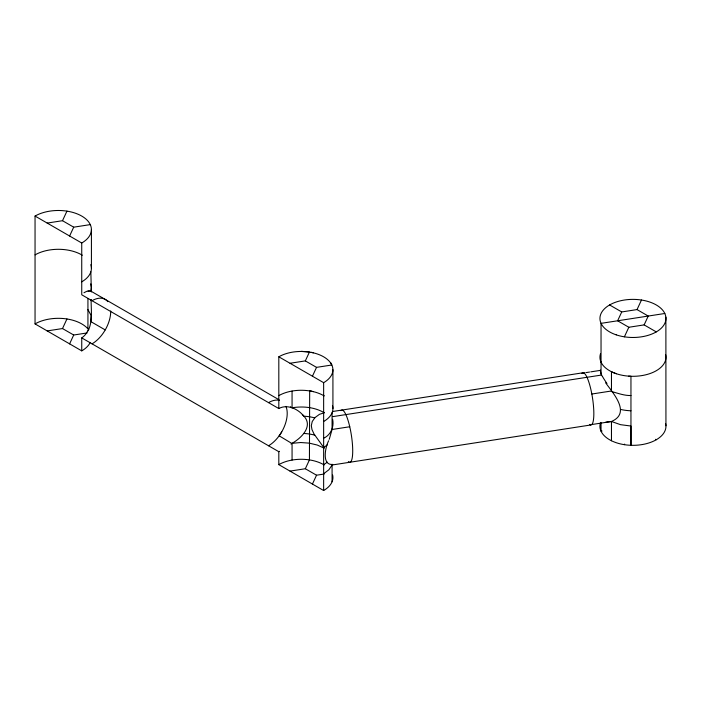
<?xml version="1.0" encoding="UTF-8"?>
<svg xmlns="http://www.w3.org/2000/svg" width="701" height="701" viewBox="0 0 701 701"><rect width="100%" height="100%" fill="white"/><g stroke="black" fill="none" stroke-linecap="round" stroke-linejoin="round"><path stroke-width="1.05" d="M91.349 291.94L90.858 271.857M292.063 460.058L292.063 443.312C301.421 438.064 313.917 425.928 303.331 415.535M279.454 451.321L278.814 451.698L278.814 464.64L323.643 490.525L323.643 382.676A31.694 18.305 0 0 0 313.356 352.84L311.165 352.358A31.782 18.349 0 0 0 308.922 351.981L301.228 351.438A31.414 18.138 0 0 1 302.779 351.455M329.566 438.221L332.081 429.485L332.081 412.74M332.922 408.56L332.922 369.734M611.465 440.754L611.465 421.494C631.338 412.985 613.024 393.156 605.62 382.807M88.124 330.837C92.821 321.146 91.112 309.991 91.086 299.625M323.634 438.248C330.854 434.935 334.272 426.839 332.625 419.259M278.91 399.684L90.902 291.143L91.41 287.384L90.771 283.879M599.995 370.698L600.407 370.137M328.708 440.719C325.282 446.809 321.496 465.718 332.773 464.404M329.479 438.502L329.19 439.334M323.643 490.516A31.694 18.296 0 0 0 331.845 482.314L332.625 480.08A31.694 18.296 0 0 0 332.616 475.041M332.072 465.043L328.918 469.731L323.634 473.771M47.195 223.076L62.503 220.701L66.946 211.132M69.609 236.009L73.71 227.177L90.298 224.609M47.195 330.916L62.503 328.55L66.946 318.973M69.609 343.858L73.71 335.017L87.187 332.931M290.021 363.267L305.329 360.901L309.43 352.06L308.922 351.981A31.808 18.366 0 0 0 304.33 351.525M312.436 376.209L316.537 367.368L331.845 365.002A31.755 18.34 0 0 0 331.319 363.994L331.074 363.574A31.492 18.182 0 0 0 330.802 363.153A31.361 18.103 0 0 0 330.513 362.732L331.074 363.574M290.021 471.107L305.329 468.741L309.43 459.9L309.676 390.921A31.79 18.349 0 0 1 310.429 391.044L312.628 391.482A31.361 18.103 0 0 1 313.356 391.649A31.72 18.314 0 0 1 324.186 395.942L323.678 395.644M312.436 484.049L316.537 475.208L324.186 474.025M644.14 324.896L648.241 316.055L637.034 309.579L621.726 311.954L617.625 320.786L628.832 327.262L644.14 324.896L656.276 331.906M624.381 336.839L628.832 327.262M637.034 309.579L641.476 300.01M624.381 444.679L624.661 444.084M324.248 412.793L319.472 414.317L315.021 417.568L312.225 421.529L311.314 425.717L311.989 429.608L314.022 433.98L324.248 448.193L317.264 445.047L309.299 443.137L300.729 442.533L292.115 443.304M291.853 443.461L279.156 435.812A26.401 15.247 -60 0 0 281.741 431.825M291.642 443.602L291.003 444.04M90.219 342.474A33.017 19.067 0 0 1 81.745 350.868L35.05 323.906L35.05 216.066A33 19.05 0 0 1 81.745 216.074A33 19.05 0 0 1 81.737 243.019L81.745 294.788L278.814 408.56C286.753 404.083 296.768 408.446 302.455 414.571M88.124 291.511L90.902 291.143M628.622 376.148L630.953 376.279L630.953 445.293L630.953 426.033L620.569 424.683L611.465 421.494L605.795 422.168M292.115 407.78C302.92 406.028 314.609 407.123 324.195 412.696M664.828 313.487L601.037 323.354L601.037 375.123L332.721 416.631M333.168 411.417L583.206 372.748M582.172 373.195L584.625 372.809M585.852 372.625L589.532 372.056M590.759 371.863L600.573 370.347M332.09 429.485L349.755 426.751M591.837 394.023L610.238 391.176C616.836 392.814 623.767 395.741 630.953 395.53M611.465 421.494L591.837 424.526M590.803 424.972L332.09 465.008L332.081 481.762M602.071 431.036L601.037 431.203L601.037 422.572M313.356 391.649L312.628 391.482A31.606 18.252 0 0 0 311.165 391.184M609.581 304.944L621.726 311.954M655.523 439.308L656.276 439.746M62.503 220.701L73.71 227.177M305.329 360.901L316.537 367.368M35.05 216.066L81.745 243.019M323.643 382.676L278.814 356.8L278.814 408.56M290.442 406.852L292.063 407.789L292.063 391.044M105.229 329.917L90.858 321.619L91.095 315.468L87.932 309.605M87.827 330.609A21.941 17.464 75.2 0 1 81.728 337.882L278.814 451.698M62.503 328.55L73.71 335.017M305.329 468.741L316.537 475.208M278.814 464.64A31.694 18.296 0 0 1 323.643 464.64L324.204 464.973M302.359 414.466L303.235 415.43M302.552 414.677L303.884 416.201A31.782 18.349 0 0 1 314.731 417.884M665.941 425.787L665.88 317.176M611.465 390.992L611.465 371.732A33.008 19.058 0 0 0 616.424 373.756A33.043 19.076 0 0 0 641.476 375.657A33.008 19.058 0 0 0 665.635 354.601M91.419 229.542L91.419 268.369A33.008 19.058 0 0 1 81.754 281.828M87.932 298.661L87.932 328.857M81.745 337.926L81.745 350.868M630.953 410.786A33.017 19.067 0 0 1 620.63 409.445M665.608 423.535A33.017 19.058 0 0 1 632.468 445.328A33.017 19.058 0 0 1 600.398 423.01M606.978 383.517A21.941 3.365 52 0 1 602.439 376.437M602.212 376.244A21.941 3.961 53.2 0 1 600.494 371.293M616.424 373.747A33.008 19.058 0 0 1 601.037 362.18M601.055 362.189A33.008 19.058 0 0 1 600.468 353.839M332.449 405.432A31.694 18.296 0 0 1 323.643 421.503M278.823 395.627A31.694 18.296 0 0 1 311.148 391.193M303.875 433.463A31.782 18.349 0 0 1 314.731 435.137M327.253 444.89A31.782 18.349 0 0 1 323.634 447.387M327.253 462.143A31.782 18.349 0 0 1 323.634 464.64M278.814 356.8A31.694 18.305 0 0 1 304.339 351.534M311.165 352.358A31.606 18.252 0 0 1 311.901 352.507A31.492 18.182 0 0 1 312.628 352.664A31.361 18.103 0 0 1 313.356 352.831M331.03 363.547A31.606 18.252 0 0 1 331.284 363.977M90.981 299.8A33.017 19.067 0 0 1 91.086 300.177M35.05 323.906A33.017 19.067 0 0 1 88.694 329.803M83.971 292.755A21.941 2.629 -36.1 0 1 89.386 290.565M35.068 254.875A33.008 19.058 0 0 1 81.754 254.884A33.043 19.076 0 0 1 82.315 255.225M90.788 264.654A33.043 19.076 0 0 1 91.419 268.369M92.024 300.711A26.419 15.256 -60 0 1 107.805 301.64M110.697 310.981A26.419 15.256 -60 0 1 92.024 343.858M268.553 402.619A26.401 15.247 -60 0 1 279.305 400.35A26.419 15.256 -60 0 0 279.112 400.315M285.964 406.378A26.419 15.256 -60 0 1 268.536 445.766M582.049 373.335A26.401 5.582 81.2 0 1 592.634 398.808A26.401 5.582 81.2 0 1 589.62 424.42M340.931 410.637A26.401 5.582 81.2 0 1 351.56 436.434A26.401 5.582 81.2 0 1 348.344 461.591M616.214 334.85A33 19.05 0 0 0 665.941 318.578A33 19.05 0 0 0 616.678 301.851A33 19.05 0 0 0 616.214 334.85"/></g></svg>
